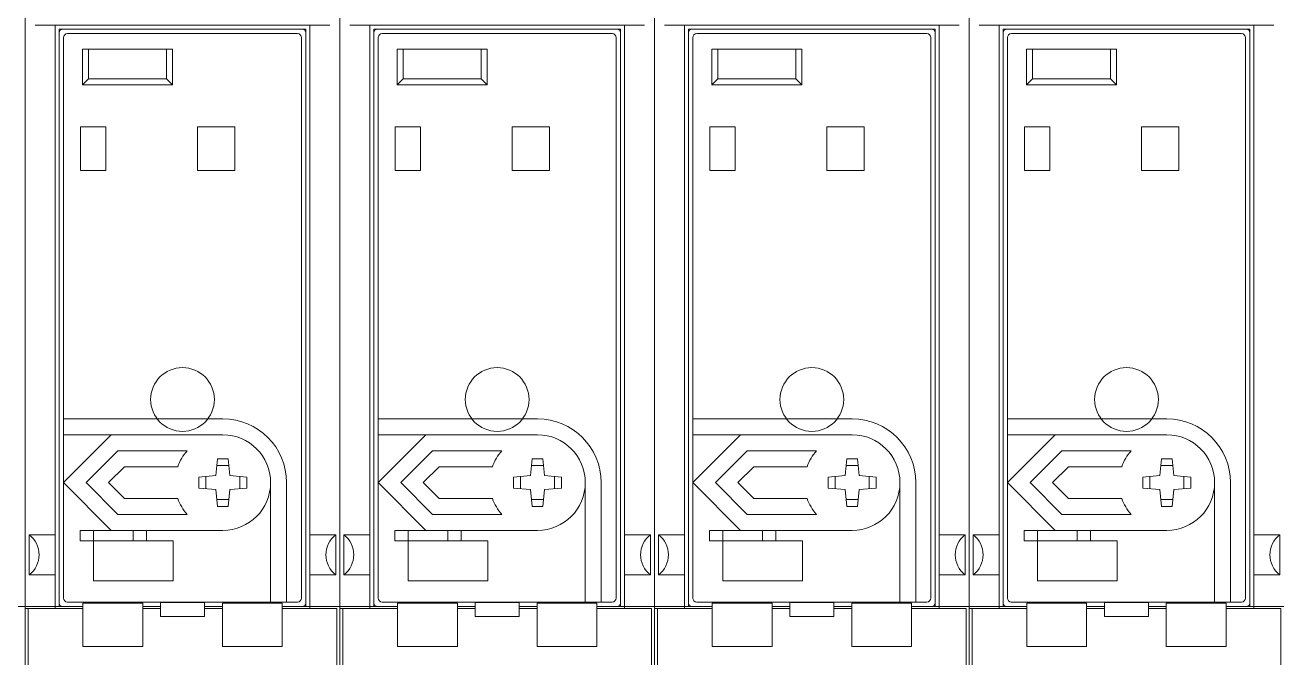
# Model space of a CAD drawing. Header units: millimetres. Extents: x -6000 to 26000, y -6000 to 26000.
# Drawn here: x 97.63 to 106.42, y -5183.5 to -5179.08 of the extents above; entities that cross this region are included whole.
import ezdxf

# ---------------------------------------------------------------- set-up
doc = ezdxf.new("R2010")
doc.units = ezdxf.units.MM
doc.header["$MEASUREMENT"] = 0
doc.linetypes.add('HIDDEN2', pattern=[2.38125, 1.5875, -0.79375])
doc.layers.add('Чертеж и Рисунок_Ном._пера__7', color=7, linetype='Continuous', lineweight=15)

msp = doc.modelspace()

# ---------------------------------------------------------------- linework, layer by layer
at = {"layer": 'Чертеж и Рисунок_Ном._пера__7', "color": 7, "linetype": 'Continuous', "lineweight": 15}
for p, q in [((97.631, -5174.8289), (97.631, -5180.9143)), ((97.631, -5174.8289), (97.631, -5180.9143)), ((99.8288, -5174.8289), (99.8288, -5180.9143)), ((99.8288, -5174.8289), (99.8288, -5180.9143)), ((102.0266, -5174.8289), (102.0266, -5180.9143)), ((102.0266, -5174.8289), (102.0266, -5180.9143)), ((104.2243, -5174.8289), (104.2243, -5180.9143)), ((104.2243, -5174.8289), (104.2243, -5180.9143)), ((99.7592, -5179.0784), (97.7006, -5179.0784)), ((97.8397, -5182.4895), (97.8397, -5179.0784)), ((97.8675, -5179.134), (97.8675, -5179.1062)), ((97.8675, -5179.1062), (99.5923, -5179.1062)), ((99.5645, -5179.1062), (99.5923, -5179.1062)), ((99.5923, -5179.1062), (99.5923, -5179.134)), ((99.5923, -5179.1062), (99.5923, -5180.2607)), ((99.6201, -5183.154), (99.6201, -5179.0784)), ((101.957, -5179.0784), (99.8983, -5179.0784)), ((100.0374, -5182.4895), (100.0374, -5179.0784)), ((100.0652, -5179.134), (100.0652, -5179.1062)), ((100.0652, -5179.1062), (101.7901, -5179.1062)), ((101.7623, -5179.1062), (101.7901, -5179.1062)), ((101.7901, -5179.1062), (101.7901, -5179.134)), ((101.7901, -5179.1062), (101.7901, -5180.2607)), ((101.8179, -5183.154), (101.8179, -5179.0784)), ((104.1548, -5179.0784), (102.0961, -5179.0784)), ((102.2352, -5182.4895), (102.2352, -5179.0784)), ((102.263, -5179.134), (102.263, -5179.1062)), ((102.263, -5179.1062), (103.9879, -5179.1062)), ((103.9601, -5179.1062), (103.9879, -5179.1062)), ((103.9879, -5179.1062), (103.9879, -5179.134)), ((103.9879, -5179.1062), (103.9879, -5180.2607)), ((104.0157, -5183.154), (104.0157, -5179.0784)), ((106.3526, -5179.0784), (104.2939, -5179.0784)), ((104.433, -5182.4895), (104.433, -5179.0784)), ((104.4608, -5179.134), (104.4608, -5179.1062)), ((104.4608, -5179.1062), (106.1857, -5179.1062)), ((106.1578, -5179.1062), (106.1857, -5179.1062)), ((106.1856, -5179.1062), (106.1856, -5179.134)), ((106.1857, -5179.1062), (106.1857, -5180.2607)), ((106.2135, -5183.154), (106.2135, -5179.0784)), ((97.8675, -5179.8156), (97.8675, -5179.134)), ((97.8988, -5179.1653), (97.8988, -5181.8291)), ((99.5332, -5179.1375), (97.9266, -5179.1375)), ((99.561, -5183.081), (99.561, -5179.1653)), ((100.0653, -5179.8156), (100.0653, -5179.134)), ((100.0965, -5179.1653), (100.0965, -5181.8291)), ((101.731, -5179.1375), (100.1244, -5179.1375)), ((101.7588, -5183.081), (101.7588, -5179.1653)), ((102.263, -5179.8156), (102.263, -5179.134)), ((102.2943, -5179.1653), (102.2943, -5181.8291)), ((103.9288, -5179.1375), (102.3221, -5179.1375)), ((103.9566, -5183.081), (103.9566, -5179.1653)), ((104.4608, -5179.8156), (104.4608, -5179.134)), ((104.4921, -5179.1653), (104.4921, -5181.8291)), ((106.1265, -5179.1375), (104.5199, -5179.1375)), ((106.1544, -5183.081), (106.1544, -5179.1653)), ((98.0309, -5179.2453), (98.6603, -5179.2453)), ((98.0309, -5179.2453), (98.0309, -5179.4957)), ((98.0726, -5179.2453), (98.0726, -5179.4539)), ((98.6186, -5179.2453), (98.6186, -5179.4539)), ((98.6603, -5179.2453), (98.6603, -5179.4957)), ((100.2287, -5179.2453), (100.8581, -5179.2453)), ((100.2287, -5179.2453), (100.2287, -5179.4957)), ((100.2704, -5179.2453), (100.2704, -5179.4539)), ((100.8164, -5179.2453), (100.8164, -5179.4539)), ((100.8581, -5179.2453), (100.8581, -5179.4957)), ((102.4265, -5179.2453), (103.0559, -5179.2453)), ((102.4265, -5179.2453), (102.4265, -5179.4957)), ((102.4682, -5179.2453), (102.4682, -5179.4539)), ((103.0142, -5179.2453), (103.0142, -5179.4539)), ((103.0559, -5179.2453), (103.0559, -5179.4957)), ((104.6243, -5179.2453), (105.2537, -5179.2453)), ((104.6243, -5179.2453), (104.6243, -5179.4957)), ((104.666, -5179.2453), (104.666, -5179.4539)), ((105.212, -5179.2453), (105.212, -5179.4539)), ((105.2537, -5179.2453), (105.2537, -5179.4957)), ((98.0309, -5179.4957), (98.0726, -5179.4539)), ((98.0726, -5179.4539), (98.6186, -5179.4539)), ((98.6603, -5179.4957), (98.6186, -5179.4539)), ((100.2287, -5179.4957), (100.2704, -5179.4539)), ((100.2704, -5179.4539), (100.8164, -5179.4539)), ((100.8581, -5179.4957), (100.8164, -5179.4539)), ((102.4265, -5179.4957), (102.4682, -5179.4539)), ((102.4682, -5179.4539), (103.0142, -5179.4539)), ((103.0559, -5179.4957), (103.0142, -5179.4539)), ((104.6243, -5179.4957), (104.666, -5179.4539)), ((104.666, -5179.4539), (105.212, -5179.4539)), ((105.2537, -5179.4957), (105.212, -5179.4539)), ((98.0309, -5179.4957), (98.6603, -5179.4957)), ((100.2287, -5179.4957), (100.8581, -5179.4957)), ((102.4265, -5179.4957), (103.0559, -5179.4957)), ((104.6243, -5179.4957), (105.2537, -5179.4957)), ((97.8675, -5180.2607), (97.8675, -5179.8156)), ((98.1944, -5179.7878), (98.017, -5179.7878)), ((98.017, -5179.7878), (98.017, -5180.0938)), ((98.1944, -5180.0938), (98.1944, -5179.7878)), ((98.8342, -5179.7878), (99.095, -5179.7878)), ((98.8342, -5179.7878), (98.8342, -5180.0938)), ((99.095, -5180.0938), (99.095, -5179.7878)), ((100.0653, -5180.2607), (100.0653, -5179.8156)), ((100.3921, -5179.7878), (100.2148, -5179.7878)), ((100.2148, -5179.7878), (100.2148, -5180.0938)), ((100.3921, -5180.0938), (100.3921, -5179.7878)), ((101.032, -5179.7878), (101.2928, -5179.7878)), ((101.032, -5179.7878), (101.032, -5180.0938)), ((101.2928, -5180.0938), (101.2928, -5179.7878)), ((102.263, -5180.2607), (102.263, -5179.8156)), ((102.5899, -5179.7878), (102.4126, -5179.7878)), ((102.4126, -5179.7878), (102.4126, -5180.0938)), ((102.5899, -5180.0938), (102.5899, -5179.7878)), ((103.2298, -5179.7878), (103.4906, -5179.7878)), ((103.2298, -5179.7878), (103.2298, -5180.0938)), ((103.4906, -5180.0938), (103.4906, -5179.7878)), ((104.4608, -5180.2607), (104.4608, -5179.8156)), ((104.7877, -5179.7878), (104.6103, -5179.7878)), ((104.6103, -5179.7878), (104.6103, -5180.0938)), ((104.7877, -5180.0938), (104.7877, -5179.7878)), ((105.4276, -5179.7878), (105.6884, -5179.7878)), ((105.4276, -5179.7878), (105.4276, -5180.0938)), ((105.6884, -5180.0938), (105.6884, -5179.7878)), ((97.8985, -5179.8852), (97.8985, -5182.4724)), ((99.5612, -5182.4724), (99.5612, -5179.8852)), ((100.0963, -5179.8852), (100.0963, -5182.4724)), ((101.759, -5182.4724), (101.759, -5179.8852)), ((102.2941, -5179.8852), (102.2941, -5182.4724)), ((103.9568, -5182.4724), (103.9568, -5179.8852)), ((104.4919, -5179.8852), (104.4919, -5182.4724)), ((106.1546, -5182.4724), (106.1546, -5179.8852)), ((98.1944, -5180.0938), (98.017, -5180.0938)), ((98.8342, -5180.0938), (99.095, -5180.0938)), ((100.3921, -5180.0938), (100.2148, -5180.0938)), ((101.032, -5180.0938), (101.2928, -5180.0938)), ((102.5899, -5180.0938), (102.4126, -5180.0938)), ((103.2298, -5180.0938), (103.4906, -5180.0938)), ((104.7877, -5180.0938), (104.6103, -5180.0938)), ((105.4276, -5180.0938), (105.6884, -5180.0938)), ((97.8675, -5180.9701), (97.8675, -5180.2607)), ((99.5923, -5183.1123), (99.5923, -5180.2607)), ((100.0653, -5180.9701), (100.0653, -5180.2607)), ((101.7901, -5183.1123), (101.7901, -5180.2607)), ((102.263, -5180.9701), (102.263, -5180.2607)), ((103.9879, -5183.1123), (103.9879, -5180.2607)), ((104.4608, -5180.9701), (104.4608, -5180.2607)), ((106.1857, -5183.1123), (106.1857, -5180.2607)), ((97.631, -5184.5589), (97.631, -5180.9143)), ((97.631, -5180.9143), (97.631, -5183.1818)), ((99.8288, -5184.5589), (99.8288, -5180.9143)), ((99.8288, -5180.9143), (99.8288, -5183.1818)), ((102.0266, -5184.5589), (102.0266, -5180.9143)), ((102.0266, -5180.9143), (102.0266, -5183.1818)), ((104.2243, -5184.5589), (104.2243, -5180.9143)), ((104.2243, -5180.9143), (104.2243, -5183.1818)), ((97.8675, -5180.9701), (97.8675, -5183.1401)), ((100.0653, -5180.9701), (100.0653, -5183.1401)), ((102.263, -5180.9701), (102.263, -5183.1401)), ((104.4608, -5180.9701), (104.4608, -5183.1401)), ((97.9266, -5181.8291), (97.8988, -5181.8291)), ((97.8988, -5181.8291), (97.8988, -5181.9404)), ((99.0116, -5181.8291), (97.9266, -5181.8291)), ((100.1244, -5181.8291), (100.0965, -5181.8291)), ((100.0965, -5181.8291), (100.0965, -5181.9404)), ((101.2093, -5181.8291), (100.1244, -5181.8291)), ((102.3221, -5181.8291), (102.2943, -5181.8291)), ((102.2943, -5181.8291), (102.2943, -5181.9404)), ((103.4071, -5181.8291), (102.3221, -5181.8291)), ((104.5199, -5181.8291), (104.4921, -5181.8291)), ((104.4921, -5181.8291), (104.4921, -5181.9404)), ((105.6049, -5181.8291), (104.5199, -5181.8291)), ((97.9266, -5181.9404), (97.8988, -5181.9404)), ((97.8988, -5181.9404), (97.8988, -5182.2742)), ((97.8988, -5182.2742), (98.2326, -5181.9404)), ((97.9266, -5181.9404), (99.0116, -5181.9404)), ((100.1244, -5181.9404), (100.0965, -5181.9404)), ((100.0965, -5181.9404), (100.0965, -5182.2742)), ((100.0965, -5182.2742), (100.4304, -5181.9404)), ((100.1244, -5181.9404), (101.2093, -5181.9404)), ((102.3221, -5181.9404), (102.2943, -5181.9404)), ((102.2943, -5181.9404), (102.2943, -5182.2742)), ((102.2943, -5182.2742), (102.6282, -5181.9404)), ((102.3221, -5181.9404), (103.4071, -5181.9404)), ((104.5199, -5181.9404), (104.4921, -5181.9404)), ((104.4921, -5181.9404), (104.4921, -5182.2742)), ((104.4921, -5182.2742), (104.8259, -5181.9404)), ((104.5199, -5181.9404), (105.6049, -5181.9404)), ((98.2787, -5182.0516), (98.0561, -5182.2742)), ((98.7627, -5182.0516), (98.2787, -5182.0516)), ((100.4765, -5182.0516), (100.2539, -5182.2742)), ((100.9605, -5182.0516), (100.4765, -5182.0516)), ((102.6743, -5182.0516), (102.4517, -5182.2742)), ((103.1583, -5182.0516), (102.6743, -5182.0516)), ((104.872, -5182.0516), (104.6495, -5182.2742)), ((105.3561, -5182.0516), (104.872, -5182.0516)), ((98.2135, -5182.2742), (98.3248, -5182.1629)), ((98.3248, -5182.1629), (98.6968, -5182.1629)), ((98.9733, -5182.1073), (98.963, -5182.2256)), ((99.0541, -5182.1557), (98.9691, -5182.1557)), ((99.0498, -5182.1073), (98.9733, -5182.1073)), ((99.0602, -5182.2256), (99.0498, -5182.1073)), ((100.4113, -5182.2742), (100.5226, -5182.1629)), ((100.5226, -5182.1629), (100.8946, -5182.1629)), ((101.1711, -5182.1073), (101.1607, -5182.2256)), ((101.2518, -5182.1557), (101.1669, -5182.1557)), ((101.2476, -5182.1073), (101.1711, -5182.1073)), ((101.258, -5182.2256), (101.2476, -5182.1073)), ((102.6091, -5182.2742), (102.7204, -5182.1629)), ((102.7204, -5182.1629), (103.0924, -5182.1629)), ((103.3689, -5182.1073), (103.3585, -5182.2256)), ((103.4496, -5182.1557), (103.3646, -5182.1557)), ((103.4454, -5182.1073), (103.3689, -5182.1073)), ((103.4557, -5182.2256), (103.4454, -5182.1073)), ((104.8069, -5182.2742), (104.9181, -5182.1629)), ((104.9181, -5182.1629), (105.2902, -5182.1629)), ((105.5667, -5182.1073), (105.5563, -5182.2256)), ((105.6474, -5182.1557), (105.5624, -5182.1557)), ((105.6432, -5182.1073), (105.5667, -5182.1073)), ((105.6535, -5182.2256), (105.6432, -5182.1073)), ((97.8988, -5182.2742), (97.8988, -5182.3644)), ((97.8988, -5182.2742), (98.2326, -5182.608)), ((98.0561, -5182.2742), (98.2787, -5182.4968)), ((98.3248, -5182.3855), (98.2135, -5182.2742)), ((98.963, -5182.2256), (98.8446, -5182.2359)), ((98.8446, -5182.2359), (98.8446, -5182.3124)), ((98.8931, -5182.2317), (98.8931, -5182.3167)), ((99.1785, -5182.2359), (99.0602, -5182.2256)), ((99.13, -5182.3167), (99.13, -5182.2317)), ((99.1785, -5182.3124), (99.1785, -5182.2359)), ((99.3454, -5182.2742), (99.3454, -5183.081)), ((99.4567, -5183.081), (99.4567, -5182.2742)), ((100.0965, -5182.2742), (100.0965, -5182.3644)), ((100.0965, -5182.2742), (100.4304, -5182.608)), ((100.2539, -5182.2742), (100.4765, -5182.4968)), ((100.5226, -5182.3855), (100.4113, -5182.2742)), ((101.1607, -5182.2256), (101.0424, -5182.2359)), ((101.0424, -5182.2359), (101.0424, -5182.3124)), ((101.0909, -5182.2317), (101.0909, -5182.3167)), ((101.3763, -5182.2359), (101.258, -5182.2256)), ((101.3278, -5182.3167), (101.3278, -5182.2317)), ((101.3763, -5182.3124), (101.3763, -5182.2359)), ((101.5432, -5182.2742), (101.5432, -5183.081)), ((101.6545, -5183.081), (101.6545, -5182.2742)), ((102.2943, -5182.2742), (102.2943, -5182.3644)), ((102.2943, -5182.2742), (102.6282, -5182.608)), ((102.4517, -5182.2742), (102.6743, -5182.4968)), ((102.7204, -5182.3855), (102.6091, -5182.2742)), ((103.3585, -5182.2256), (103.2402, -5182.2359)), ((103.2402, -5182.2359), (103.2402, -5182.3124)), ((103.2887, -5182.2317), (103.2887, -5182.3167)), ((103.574, -5182.2359), (103.4557, -5182.2256)), ((103.5256, -5182.3167), (103.5256, -5182.2317)), ((103.574, -5182.3124), (103.574, -5182.2359)), ((103.741, -5182.2742), (103.741, -5183.081)), ((103.8522, -5183.081), (103.8522, -5182.2742)), ((104.4921, -5182.2742), (104.4921, -5182.3644)), ((104.4921, -5182.2742), (104.8259, -5182.608)), ((104.6495, -5182.2742), (104.872, -5182.4968)), ((104.9181, -5182.3855), (104.8069, -5182.2742)), ((105.5563, -5182.2256), (105.438, -5182.2359)), ((105.438, -5182.2359), (105.438, -5182.3124)), ((105.4864, -5182.2317), (105.4864, -5182.3167)), ((105.7718, -5182.2359), (105.6535, -5182.2256)), ((105.7234, -5182.3167), (105.7234, -5182.2317)), ((105.7718, -5182.3124), (105.7718, -5182.2359)), ((105.9387, -5182.2742), (105.9387, -5183.081)), ((106.05, -5183.081), (106.05, -5182.2742)), ((97.8988, -5183.081), (97.8988, -5182.3644)), ((98.8446, -5182.3124), (98.963, -5182.3228)), ((98.963, -5182.3228), (98.9733, -5182.4411)), ((99.0498, -5182.4411), (99.0602, -5182.3228)), ((99.0602, -5182.3228), (99.1785, -5182.3124)), ((100.0965, -5183.081), (100.0965, -5182.3644)), ((101.0424, -5182.3124), (101.1607, -5182.3228)), ((101.1607, -5182.3228), (101.1711, -5182.4411)), ((101.2476, -5182.4411), (101.258, -5182.3228)), ((101.258, -5182.3228), (101.3763, -5182.3124)), ((102.2943, -5183.081), (102.2943, -5182.3644)), ((103.2402, -5182.3124), (103.3585, -5182.3228)), ((103.3585, -5182.3228), (103.3689, -5182.4411)), ((103.4454, -5182.4411), (103.4557, -5182.3228)), ((103.4557, -5182.3228), (103.574, -5182.3124)), ((104.4921, -5183.081), (104.4921, -5182.3644)), ((105.438, -5182.3124), (105.5563, -5182.3228)), ((105.5563, -5182.3228), (105.5667, -5182.4411)), ((105.6432, -5182.4411), (105.6535, -5182.3228)), ((105.6535, -5182.3228), (105.7718, -5182.3124)), ((98.6968, -5182.3855), (98.3248, -5182.3855)), ((98.9691, -5182.3927), (99.0541, -5182.3927)), ((98.9733, -5182.4411), (99.0498, -5182.4411)), ((100.8946, -5182.3855), (100.5226, -5182.3855)), ((101.1669, -5182.3927), (101.2518, -5182.3927)), ((101.1711, -5182.4411), (101.2476, -5182.4411)), ((103.0924, -5182.3855), (102.7204, -5182.3855)), ((103.3646, -5182.3927), (103.4496, -5182.3927)), ((103.3689, -5182.4411), (103.4454, -5182.4411)), ((105.2902, -5182.3855), (104.9181, -5182.3855)), ((105.5624, -5182.3927), (105.6474, -5182.3927)), ((105.5667, -5182.4411), (105.6432, -5182.4411)), ((97.8397, -5182.4895), (97.8397, -5183.154)), ((98.2787, -5182.4968), (98.7627, -5182.4968)), ((100.0374, -5182.4895), (100.0374, -5183.154)), ((100.4765, -5182.4968), (100.9605, -5182.4968)), ((102.2352, -5182.4895), (102.2352, -5183.154)), ((102.6743, -5182.4968), (103.1583, -5182.4968)), ((104.433, -5182.4895), (104.433, -5183.154)), ((104.872, -5182.4968), (105.3561, -5182.4968)), ((98.1074, -5182.608), (98.0142, -5182.608)), ((98.0142, -5182.6811), (98.0142, -5182.608)), ((98.1074, -5182.608), (98.1074, -5182.6811)), ((98.2326, -5182.608), (98.1074, -5182.608)), ((98.2326, -5182.608), (99.0116, -5182.608)), ((98.3856, -5182.6811), (98.3856, -5182.608)), ((98.4788, -5182.6811), (98.4788, -5182.608)), ((100.3052, -5182.608), (100.212, -5182.608)), ((100.212, -5182.6811), (100.212, -5182.608)), ((100.3052, -5182.608), (100.3052, -5182.6811)), ((100.4304, -5182.608), (100.3052, -5182.608)), ((100.4304, -5182.608), (101.2093, -5182.608)), ((100.5834, -5182.6811), (100.5834, -5182.608)), ((100.6766, -5182.6811), (100.6766, -5182.608)), ((102.503, -5182.608), (102.4098, -5182.608)), ((102.4098, -5182.6811), (102.4098, -5182.608)), ((102.503, -5182.608), (102.503, -5182.6811)), ((102.6282, -5182.608), (102.503, -5182.608)), ((102.6282, -5182.608), (103.4071, -5182.608)), ((102.7812, -5182.6811), (102.7812, -5182.608)), ((102.8744, -5182.6811), (102.8744, -5182.608)), ((104.7008, -5182.608), (104.6076, -5182.608)), ((104.6076, -5182.6811), (104.6076, -5182.608)), ((104.7008, -5182.608), (104.7008, -5182.6811)), ((104.8259, -5182.608), (104.7008, -5182.608)), ((104.8259, -5182.608), (105.6049, -5182.608)), ((104.979, -5182.6811), (104.979, -5182.608)), ((105.0721, -5182.6811), (105.0721, -5182.608)), ((97.6588, -5182.9175), (97.6588, -5182.6393)), ((97.6588, -5182.6393), (97.8397, -5182.6393)), ((98.1074, -5182.6811), (98.0142, -5182.6811)), ((98.1074, -5182.6811), (98.3856, -5182.6811)), ((98.1074, -5182.9593), (98.1074, -5182.6811)), ((98.4788, -5182.6811), (98.3856, -5182.6811)), ((98.4788, -5182.6811), (98.5866, -5182.6811)), ((98.5866, -5182.6811), (98.6638, -5182.6811)), ((98.6638, -5182.6811), (98.6638, -5182.9593)), ((99.801, -5182.6393), (99.6201, -5182.6393)), ((99.6201, -5182.6532), (99.6201, -5182.9314)), ((99.801, -5182.9175), (99.801, -5182.6393)), ((99.8566, -5182.9175), (99.8566, -5182.6393)), ((99.8566, -5182.6393), (100.0374, -5182.6393)), ((100.3052, -5182.6811), (100.212, -5182.6811)), ((100.3052, -5182.6811), (100.5834, -5182.6811)), ((100.3052, -5182.9593), (100.3052, -5182.6811)), ((100.6766, -5182.6811), (100.5834, -5182.6811)), ((100.6766, -5182.6811), (100.7843, -5182.6811)), ((100.7843, -5182.6811), (100.8616, -5182.6811)), ((100.8616, -5182.6811), (100.8616, -5182.9593)), ((101.9987, -5182.6393), (101.8179, -5182.6393)), ((101.8179, -5182.6532), (101.8179, -5182.9314)), ((101.9987, -5182.9175), (101.9987, -5182.6393)), ((102.0544, -5182.9175), (102.0544, -5182.6393)), ((102.0544, -5182.6393), (102.2352, -5182.6393)), ((102.503, -5182.6811), (102.4098, -5182.6811)), ((102.503, -5182.6811), (102.7812, -5182.6811)), ((102.503, -5182.9593), (102.503, -5182.6811)), ((102.8744, -5182.6811), (102.7812, -5182.6811)), ((102.8744, -5182.6811), (102.9821, -5182.6811)), ((102.9821, -5182.6811), (103.0594, -5182.6811)), ((103.0594, -5182.6811), (103.0594, -5182.9593)), ((104.1965, -5182.6393), (104.0157, -5182.6393)), ((104.0157, -5182.6532), (104.0157, -5182.9314)), ((104.1965, -5182.9175), (104.1965, -5182.6393)), ((104.2522, -5182.9175), (104.2522, -5182.6393)), ((104.2522, -5182.6393), (104.433, -5182.6393)), ((104.7008, -5182.6811), (104.6076, -5182.6811)), ((104.7008, -5182.6811), (104.979, -5182.6811)), ((104.7008, -5182.9593), (104.7008, -5182.6811)), ((105.0721, -5182.6811), (104.979, -5182.6811)), ((105.0721, -5182.6811), (105.1799, -5182.6811)), ((105.1799, -5182.6811), (105.2572, -5182.6811)), ((105.2572, -5182.6811), (105.2572, -5182.9593)), ((106.3943, -5182.6393), (106.2135, -5182.6393)), ((106.2135, -5182.6532), (106.2135, -5182.9314)), ((106.3943, -5182.9175), (106.3943, -5182.6393)), ((97.6588, -5182.9175), (97.8397, -5182.9175)), ((98.1074, -5182.9593), (98.6611, -5182.9593)), ((98.6611, -5182.9593), (98.6638, -5182.9593)), ((99.801, -5182.9175), (99.6201, -5182.9175)), ((99.8566, -5182.9175), (100.0374, -5182.9175)), ((100.3052, -5182.9593), (100.8589, -5182.9593)), ((100.8589, -5182.9593), (100.8616, -5182.9593)), ((101.9987, -5182.9175), (101.8179, -5182.9175)), ((102.0544, -5182.9175), (102.2352, -5182.9175)), ((102.503, -5182.9593), (103.0567, -5182.9593)), ((103.0567, -5182.9593), (103.0594, -5182.9593)), ((104.1965, -5182.9175), (104.0157, -5182.9175)), ((104.2522, -5182.9175), (104.433, -5182.9175)), ((104.7008, -5182.9593), (105.2544, -5182.9593)), ((105.2544, -5182.9593), (105.2572, -5182.9593)), ((106.3943, -5182.9175), (106.2135, -5182.9175)), ((97.631, -5183.0427), (97.631, -5183.1818)), ((99.8288, -5183.0427), (99.8288, -5183.1818)), ((102.0266, -5183.0427), (102.0266, -5183.1818)), ((104.2243, -5183.0427), (104.2243, -5183.1818)), ((97.631, -5183.1401), (97.2276, -5183.1401)), ((98.0344, -5183.1401), (97.631, -5183.1401)), ((98.0344, -5183.154), (97.631, -5183.154)), ((97.7631, -5183.154), (97.6519, -5183.154)), ((97.6519, -5183.7104), (97.6519, -5183.154)), ((98.0344, -5183.154), (97.7631, -5183.154)), ((98.0344, -5183.1401), (97.8675, -5183.1401)), ((97.9266, -5183.1088), (98.7012, -5183.1088)), ((98.0344, -5183.117), (98.0344, -5183.4183)), ((98.4517, -5183.117), (98.0344, -5183.117)), ((98.4517, -5183.117), (98.4517, -5183.4183)), ((98.5769, -5183.1401), (98.4517, -5183.1401)), ((98.5769, -5183.154), (98.4517, -5183.154)), ((98.5769, -5183.154), (98.4517, -5183.154)), ((98.5769, -5183.1122), (98.5769, -5183.2096)), ((98.8829, -5183.1122), (98.5769, -5183.1122)), ((98.7012, -5183.1088), (99.3454, -5183.1088)), ((98.8829, -5183.1122), (98.8829, -5183.2096)), ((99.0081, -5183.1401), (98.8829, -5183.1401)), ((99.0081, -5183.1401), (98.8829, -5183.1401)), ((99.0081, -5183.154), (98.8829, -5183.154)), ((99.0081, -5183.154), (98.8829, -5183.154)), ((99.4254, -5183.117), (99.0081, -5183.117)), ((99.0081, -5183.117), (99.0081, -5183.4183)), ((99.3454, -5183.081), (99.3454, -5183.1088)), ((99.3454, -5183.1088), (99.4567, -5183.1088)), ((99.4254, -5183.117), (99.4254, -5183.4183)), ((99.5923, -5183.1401), (99.4254, -5183.1401)), ((99.8288, -5183.1401), (99.4254, -5183.1401)), ((99.8079, -5183.154), (99.4254, -5183.154)), ((99.6966, -5183.154), (99.4254, -5183.154)), ((99.4567, -5183.081), (99.4567, -5183.1088)), ((99.4567, -5183.1088), (99.5332, -5183.1088)), ((99.5923, -5183.1123), (99.5923, -5183.1401)), ((99.6966, -5183.154), (99.8079, -5183.154)), ((99.8079, -5183.7104), (99.8079, -5183.154)), ((100.2322, -5183.1401), (99.8288, -5183.1401)), ((100.2322, -5183.154), (99.8288, -5183.154)), ((99.9609, -5183.154), (99.8496, -5183.154)), ((99.8496, -5183.7104), (99.8496, -5183.154)), ((100.2322, -5183.154), (99.9609, -5183.154)), ((100.2322, -5183.1401), (100.0653, -5183.1401)), ((100.1244, -5183.1088), (100.8989, -5183.1088)), ((100.2322, -5183.117), (100.2322, -5183.4183)), ((100.6495, -5183.117), (100.2322, -5183.117)), ((100.6495, -5183.117), (100.6495, -5183.4183)), ((100.7747, -5183.1401), (100.6495, -5183.1401)), ((100.7747, -5183.154), (100.6495, -5183.154)), ((100.7747, -5183.154), (100.6495, -5183.154)), ((100.7747, -5183.1122), (100.7747, -5183.2096)), ((101.0807, -5183.1122), (100.7747, -5183.1122)), ((100.8989, -5183.1088), (101.5432, -5183.1088)), ((101.0807, -5183.1122), (101.0807, -5183.2096)), ((101.2059, -5183.1401), (101.0807, -5183.1401)), ((101.2059, -5183.1401), (101.0807, -5183.1401)), ((101.2059, -5183.154), (101.0807, -5183.154)), ((101.2059, -5183.154), (101.0807, -5183.154)), ((101.6232, -5183.117), (101.2059, -5183.117)), ((101.2059, -5183.117), (101.2059, -5183.4183)), ((101.5432, -5183.081), (101.5432, -5183.1088)), ((101.5432, -5183.1088), (101.6545, -5183.1088)), ((101.6232, -5183.117), (101.6232, -5183.4183)), ((101.7901, -5183.1401), (101.6232, -5183.1401)), ((102.0266, -5183.1401), (101.6232, -5183.1401)), ((102.0057, -5183.154), (101.6232, -5183.154)), ((101.8944, -5183.154), (101.6232, -5183.154)), ((101.6545, -5183.081), (101.6545, -5183.1088)), ((101.6545, -5183.1088), (101.731, -5183.1088)), ((101.7901, -5183.1123), (101.7901, -5183.1401)), ((101.8944, -5183.154), (102.0057, -5183.154)), ((102.0057, -5183.7104), (102.0057, -5183.154)), ((102.43, -5183.1401), (102.0266, -5183.1401)), ((102.43, -5183.154), (102.0266, -5183.154)), ((102.1587, -5183.154), (102.0474, -5183.154)), ((102.0474, -5183.7104), (102.0474, -5183.154)), ((102.43, -5183.154), (102.1587, -5183.154)), ((102.43, -5183.1401), (102.263, -5183.1401)), ((102.3221, -5183.1088), (103.0967, -5183.1088)), ((102.43, -5183.117), (102.43, -5183.4183)), ((102.8473, -5183.117), (102.43, -5183.117)), ((102.8473, -5183.117), (102.8473, -5183.4183)), ((102.9724, -5183.1401), (102.8473, -5183.1401)), ((102.9724, -5183.154), (102.8473, -5183.154)), ((102.9724, -5183.154), (102.8473, -5183.154)), ((102.9724, -5183.1122), (102.9724, -5183.2096)), ((103.2785, -5183.1122), (102.9724, -5183.1122)), ((103.0967, -5183.1088), (103.741, -5183.1088)), ((103.2785, -5183.1122), (103.2785, -5183.2096)), ((103.4037, -5183.1401), (103.2785, -5183.1401)), ((103.4037, -5183.1401), (103.2785, -5183.1401)), ((103.4037, -5183.154), (103.2785, -5183.154)), ((103.4037, -5183.154), (103.2785, -5183.154)), ((103.821, -5183.117), (103.4037, -5183.117)), ((103.4037, -5183.117), (103.4037, -5183.4183)), ((103.741, -5183.081), (103.741, -5183.1088)), ((103.741, -5183.1088), (103.8522, -5183.1088)), ((103.821, -5183.117), (103.821, -5183.4183)), ((103.9879, -5183.1401), (103.821, -5183.1401)), ((104.2243, -5183.1401), (103.821, -5183.1401)), ((104.2035, -5183.154), (103.821, -5183.154)), ((104.0922, -5183.154), (103.821, -5183.154)), ((103.8522, -5183.081), (103.8522, -5183.1088)), ((103.8522, -5183.1088), (103.9288, -5183.1088)), ((103.9879, -5183.1123), (103.9879, -5183.1401)), ((104.0922, -5183.154), (104.2035, -5183.154)), ((104.2035, -5183.7104), (104.2035, -5183.154)), ((104.6277, -5183.1401), (104.2243, -5183.1401)), ((104.6277, -5183.154), (104.2243, -5183.154)), ((104.3565, -5183.154), (104.2452, -5183.154)), ((104.2452, -5183.7104), (104.2452, -5183.154)), ((104.6277, -5183.154), (104.3565, -5183.154)), ((104.6277, -5183.1401), (104.4608, -5183.1401)), ((104.5199, -5183.1088), (105.2945, -5183.1088)), ((104.6277, -5183.117), (104.6277, -5183.4183)), ((105.045, -5183.117), (104.6277, -5183.117)), ((105.045, -5183.117), (105.045, -5183.4183)), ((105.1702, -5183.1401), (105.045, -5183.1401)), ((105.1702, -5183.154), (105.045, -5183.154)), ((105.1702, -5183.154), (105.045, -5183.154)), ((105.1702, -5183.1122), (105.1702, -5183.2096)), ((105.4762, -5183.1122), (105.1702, -5183.1122)), ((105.2945, -5183.1088), (105.9387, -5183.1088)), ((105.4762, -5183.1122), (105.4762, -5183.2096)), ((105.6014, -5183.1401), (105.4762, -5183.1401)), ((105.6014, -5183.1401), (105.4762, -5183.1401)), ((105.6014, -5183.154), (105.4762, -5183.154)), ((105.6014, -5183.154), (105.4762, -5183.154)), ((106.0187, -5183.117), (105.6014, -5183.117)), ((105.6014, -5183.117), (105.6014, -5183.4183)), ((105.9387, -5183.081), (105.9387, -5183.1088)), ((105.9387, -5183.1088), (106.05, -5183.1088)), ((106.0187, -5183.117), (106.0187, -5183.4183)), ((106.1857, -5183.1401), (106.0187, -5183.1401)), ((106.4221, -5183.1401), (106.0187, -5183.1401)), ((106.4013, -5183.154), (106.0187, -5183.154)), ((106.29, -5183.154), (106.0187, -5183.154)), ((106.05, -5183.081), (106.05, -5183.1088)), ((106.05, -5183.1088), (106.1265, -5183.1088)), ((106.1857, -5183.1123), (106.1857, -5183.1401)), ((106.29, -5183.154), (106.4013, -5183.154)), ((106.4013, -5183.7104), (106.4013, -5183.154)), ((97.631, -5183.1818), (97.631, -5183.3209)), ((97.631, -5183.1818), (97.631, -5183.3209)), ((97.631, -5184.5589), (97.631, -5183.2375)), ((98.8829, -5183.2096), (98.5769, -5183.2096)), ((99.8288, -5183.1818), (99.8288, -5183.3209)), ((99.8288, -5183.1818), (99.8288, -5183.3209)), ((99.8288, -5184.5589), (99.8288, -5183.2375)), ((101.0807, -5183.2096), (100.7747, -5183.2096)), ((102.0266, -5183.1818), (102.0266, -5183.3209)), ((102.0266, -5183.1818), (102.0266, -5183.3209)), ((102.0266, -5184.5589), (102.0266, -5183.2375)), ((103.2785, -5183.2096), (102.9724, -5183.2096)), ((104.2243, -5183.1818), (104.2243, -5183.3209)), ((104.2243, -5183.1818), (104.2243, -5183.3209)), ((104.2243, -5184.5589), (104.2243, -5183.2375)), ((105.4762, -5183.2096), (105.1702, -5183.2096)), ((98.4517, -5183.4183), (98.0344, -5183.4183)), ((99.4254, -5183.4183), (99.0081, -5183.4183)), ((100.6495, -5183.4183), (100.2322, -5183.4183)), ((101.6232, -5183.4183), (101.2059, -5183.4183)), ((102.8473, -5183.4183), (102.43, -5183.4183)), ((103.821, -5183.4183), (103.4037, -5183.4183)), ((105.045, -5183.4183), (104.6277, -5183.4183)), ((106.0187, -5183.4183), (105.6014, -5183.4183))]:
    msp.add_line(p, q, dxfattribs=at)
at = {"layer": 'Чертеж и Рисунок_Ном._пера__7', "color": 7, "linetype": 'HIDDEN2', "lineweight": 15}
for centre in [(98.7299, -5181.6935), (100.9277, -5181.6935), (103.1255, -5181.6935), (105.3232, -5181.6935)]:
    msp.add_circle(centre, 0.2226, dxfattribs=at)
at = {"layer": 'Чертеж и Рисунок_Ном._пера__7', "color": 7, "linetype": 'Continuous', "lineweight": 15}
for centre, radius, start, end in [((97.8953, -5179.134), 0.0278, 89.9991, 180.0009), ((99.5645, -5179.134), 0.0278, 359.9991, 90.0009), ((100.0931, -5179.134), 0.0278, 89.9991, 180.0009), ((101.7623, -5179.134), 0.0278, 359.9991, 90.0009), ((102.2908, -5179.134), 0.0278, 89.9991, 180.0009), ((103.9601, -5179.134), 0.0278, 359.9991, 90.0009), ((104.4886, -5179.134), 0.0278, 89.9991, 180.0009), ((106.1578, -5179.134), 0.0278, 359.9991, 90.0009), ((97.9266, -5179.1653), 0.0278, 90, 180), ((99.5332, -5179.1653), 0.0278, 0, 90), ((100.1244, -5179.1653), 0.0278, 90, 180), ((101.731, -5179.1653), 0.0278, 0, 90), ((102.3221, -5179.1653), 0.0278, 90, 180), ((103.9288, -5179.1653), 0.0278, 0, 90), ((104.5199, -5179.1653), 0.0278, 90, 180), ((106.1265, -5179.1653), 0.0278, 0, 90), ((99.0116, -5182.2742), 0.4451, 0, 90), ((101.2093, -5182.2742), 0.4451, 0, 90), ((103.4071, -5182.2742), 0.4451, 0, 90), ((105.6049, -5182.2742), 0.4451, 0, 90), ((99.0116, -5182.2742), 0.3338, 0, 90), ((101.2093, -5182.2742), 0.3338, 0, 90), ((103.4071, -5182.2742), 0.3338, 0, 90), ((105.6049, -5182.2742), 0.3338, 0, 90), ((99.0116, -5182.2742), 0.3338, 138.18969, 160.52878), ((101.2093, -5182.2742), 0.3338, 138.18969, 160.52878), ((103.4071, -5182.2742), 0.3338, 138.18969, 160.52878), ((105.6049, -5182.2742), 0.3338, 138.18969, 160.52878), ((99.0116, -5182.2742), 0.3338, 270, 0), ((101.2093, -5182.2742), 0.3338, 270, 0), ((103.4071, -5182.2742), 0.3338, 270, 0), ((105.6049, -5182.2742), 0.3338, 270, 0), ((99.0116, -5182.2742), 0.3338, 199.47122, 221.81031), ((101.2093, -5182.2742), 0.3338, 199.47122, 221.81031), ((103.4071, -5182.2742), 0.3338, 199.47122, 221.81031), ((105.6049, -5182.2742), 0.3338, 199.47122, 221.81031), ((97.5545, -5182.7784), 0.1739, 306.8699, 53.1301), ((99.9053, -5182.7784), 0.1739, 126.8699, 233.1301), ((99.7523, -5182.7784), 0.1739, 306.8699, 53.1301), ((102.1031, -5182.7784), 0.1739, 126.8699, 233.1301), ((101.9501, -5182.7784), 0.1739, 306.8699, 53.1301), ((104.3008, -5182.7784), 0.1739, 126.8699, 233.1301), ((104.1478, -5182.7784), 0.1739, 306.8699, 53.1301), ((106.4986, -5182.7784), 0.1739, 126.8699, 233.1301), ((97.8953, -5183.1123), 0.0278, 179.9991, 270.0009), ((97.9266, -5183.081), 0.0278, 180, 270), ((99.5332, -5183.081), 0.0278, 270, 0), ((99.5645, -5183.1123), 0.0278, 269.9991, 0.0009), ((100.0931, -5183.1123), 0.0278, 179.9991, 270.0009), ((100.1244, -5183.081), 0.0278, 180, 270), ((101.731, -5183.081), 0.0278, 270, 0), ((101.7623, -5183.1123), 0.0278, 269.9991, 0.0009), ((102.2908, -5183.1123), 0.0278, 179.9991, 270.0009), ((102.3221, -5183.081), 0.0278, 180, 270), ((103.9288, -5183.081), 0.0278, 270, 0), ((103.9601, -5183.1123), 0.0278, 269.9991, 0.0009), ((104.4886, -5183.1123), 0.0278, 179.9991, 270.0009), ((104.5199, -5183.081), 0.0278, 180, 270), ((106.1265, -5183.081), 0.0278, 270, 0), ((106.1578, -5183.1123), 0.0278, 269.9991, 0.0009)]:
    msp.add_arc(centre, radius, start, end, dxfattribs=at)

doc.saveas('drawing.dxf')
